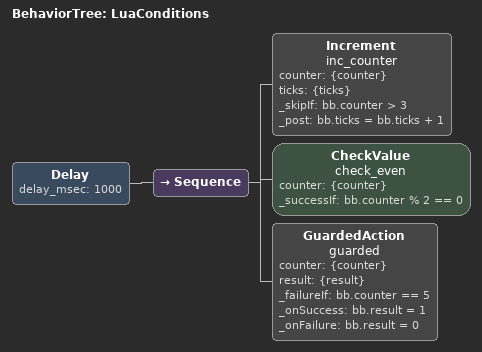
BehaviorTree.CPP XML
<?xml version="1.0" encoding="UTF-8"?>
<root BTCPP_format="4"
      main_tree_to_execute="LuaConditions">
  <BehaviorTree ID="LuaConditions">
    <Delay delay_msec="1000">
    <Sequence>
      <!--
        Phase 1: Increment counter each tick.
        _skipIf short-circuits when counter exceeds 3.
        _post increments the ticks counter on each execution.
      -->
      <Increment name="inc_counter"
        counter="{counter}"
        ticks="{ticks}"
        _skipIf="bb.counter > 3"
        _post="bb.ticks = bb.ticks + 1"/>

      <!--
        Phase 2: Check parity.
        _successIf returns SUCCESS when counter is even,
        skipping the actual tick function.
      -->
      <CheckValue name="check_even"
        counter="{counter}"
        _successIf="bb.counter % 2 == 0"/>

      <!--
        Phase 3: Guarded action.
        _failureIf prevents execution when counter == 5.
        _onSuccess and _onFailure set result flags.
      -->
      <GuardedAction name="guarded"
        counter="{counter}"
        result="{result}"
        _failureIf="bb.counter == 5"
        _onSuccess="bb.result = 1"
        _onFailure="bb.result = 0"/>

    </Sequence>
    </Delay>
  </BehaviorTree>

</root>
